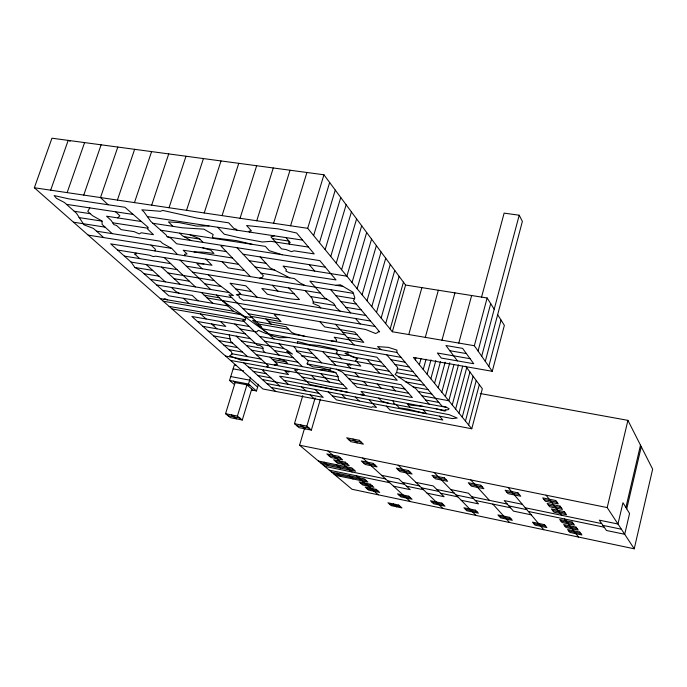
<?xml version="1.0" encoding="UTF-8"?>
<svg xmlns="http://www.w3.org/2000/svg" width="687" height="687" viewBox="0 0 687 687"><rect width="100%" height="100%" fill="white"/><g stroke="black" fill="none" stroke-linecap="round" stroke-linejoin="round"><path stroke-width="1.03" d="M436.185 408.851L444.755 411.058L445.76 410.646L445.099 409.864L448.242 409.701L449.109 408.722L446.009 407.065L441.947 406.103L396.888 352.431L396.923 350.121L388.395 347.364L377.541 346.609L381.199 349.674M285.328 363.526L287.372 363.011L284.006 360.323L278.381 358.666M305.2 290.627L311.984 298.158L313.281 301.842L313.032 303.422L319.051 306.016L320.769 307.922M289.133 371.238L288.995 372.002L285.002 371.238L288.497 374.535L248.488 367.107M304.401 428.765L299.575 445.219L352.027 489.273L634.23 548.801L652.65 469.152L627.918 420.358L480.256 393.539M625.891 507.487L640.49 445.176M626.724 508.852L641.28 446.722M634.23 548.801L607.196 507.581L627.918 420.358M465.64 366.171L482.343 388.739L471.763 428.765L413.376 357.438L492.27 371.306L504.361 325.372L497.654 314.698M485.288 361.345L522.378 221.394L519.209 215.211L504.121 213.133L481.45 297.505M468.628 424.944L479.311 384.643M488.809 366.369L501.038 320.082M458.95 413.119L469.942 371.993M478.058 351.023L490.698 303.645M462.231 417.121L473.111 376.27M481.707 356.227L519.209 215.211M465.451 421.062L476.237 380.486M452.252 404.926L462.643 366.283M455.627 409.057L466.731 367.648M492.27 371.306L474.348 345.724L487.135 297.978L405.57 285.036L323.938 174.781L51.946 138.199L34.35 187.757L262.984 389.005L471.763 428.765M458.779 343.071L471.643 295.522M445.339 396.485L453.987 364.514M458.487 364.9L448.826 400.744L421.973 395.781M438.212 387.777L445.159 362.247M441.801 392.165L449.779 362.762M154.961 250.953L155.425 249.269L150.977 245.087M427.074 374.175L430.998 359.902M430.852 378.777L435.833 360.563M441.973 340.211L454.923 292.868M434.562 383.312L440.453 361.714M423.244 369.486L426.069 359.224M415.386 359.885L415.953 357.85M425.296 337.369L438.34 290.24M419.345 364.728L421.062 358.52M408.765 334.543L421.887 287.63M390.156 329.056L403.441 282.159M474.348 345.724L392.354 331.752L405.57 285.036M385.682 323.594L399.13 276.337M376.51 312.387L390.268 264.375M381.139 318.038L394.742 270.412M366.995 300.76L381.087 251.974M371.796 306.625L385.725 258.235M362.101 294.783L376.373 245.602M352.045 282.503L366.669 232.507M302.761 395.618L294.465 423.681L299.051 427.658L311.366 430.096L320.408 399.138M357.12 288.703L371.564 239.11M361.688 225.765L346.875 276.183L283.07 266.049L286.513 269.879L285.792 271.022L289.373 272.765L336.037 279.935L319.816 260.613L167.534 236.869M311.366 430.096L306.866 426.129L315.118 397.971M341.602 269.733L356.605 218.904M330.748 256.474L346.136 204.769M336.226 263.173L351.418 211.905M325.157 249.647L340.752 197.495M319.455 242.674L335.256 190.076M392.354 331.752L307.699 228.316L323.938 174.781M313.633 235.572L329.657 182.502M233.494 381.191L235.134 382.59L225.551 413.72L230.514 417.662L242.288 420.015L251.743 388.979M251.373 389.976L256.457 390.955L258.501 384.222M290.575 225.774L306.909 172.489M242.288 420.015L237.393 416.073L246.942 384.832L253.323 390.353M256.457 390.955L248.496 384.033L250.575 377.232M234.456 384.6L229.561 380.443L234.336 364.986L236.302 365.347M273.589 223.258L290.017 170.221M256.758 220.759L273.271 167.971M240.055 218.277L256.663 165.739M222.056 215.606L238.758 163.326M204.219 212.961L221.016 160.938M186.546 210.342L203.429 158.577M169.028 207.74L185.997 156.232M151.664 205.164L168.719 153.905M134.454 202.613L151.595 151.604M117.4 200.08L134.626 149.319M117.803 147.061L100.5 197.573L108.125 204.752M83.745 195.091L101.118 144.811M67.137 192.626L84.587 142.587M50.675 190.179L68.193 140.388L70.117 141.17M330.653 368.189L329.983 370.053L320.176 367.554L312.971 366.91L306.943 363.724L308.334 361.207L303.998 356.879L302.082 356.45L300.52 353.814L296.69 351.529L295.779 348.695L293.401 346.325M89.817 207.886L87.773 211.39L92.427 215.624L102.054 221.042L102.123 224.443L112.256 233.657M117.717 217.908L119.847 215.787L115.605 211.794M274.268 235.83L270.918 236.843L281.498 248.866L286.05 249.57L291.58 251.657L293.993 250.798L314.199 253.915L296.655 233.022L278.553 228.917L246.573 225.516L251.433 230.909L249.012 231.193L249.716 232.112M163.875 299.231L164.949 298.69L167.473 299.85M259.772 278.141L262.417 277.333L263.353 275.676L236.963 247.689M223.67 245.62L220.991 246.092L250.403 276.612M336.132 285.311L340.288 284.762L353.049 292.293L354.835 298.003L353.496 300.734L379.628 331.864L378.211 331.623L377.893 332.508L375.54 333.487L365.604 329.468L242.829 308.463M266.925 319.962L269.819 319.635M318.914 369.675L327.871 369.795L335.806 372.56L338.004 376.45L338.665 380.143L347.227 388.842C324.307 386.772 302.426 379.267 279.609 376.236L288.471 384.437M288.832 337.566L279.686 337.712L273.143 336.123L269.055 334.08L222.176 300.511L224.005 301.499M208.985 225.946L196.671 226.092L179.075 222.588L168.47 221.91L172.935 226.358M279.274 314.698L274.319 314.758L281.035 321.576L250.927 316.372M248.359 360.263L241 360.186L229.664 355.772L232.12 354.191L231.493 351.907L191.888 316.484L249.347 326.557M194.069 251.923L203.249 252.138L213.966 253.417L210.729 250.128L202.845 247.904M203.979 263.98L196.911 263.619L202.184 268.772M331.177 340.907L336.596 341.224L336.475 339.739L334.157 337.214L363.835 342.392L354.775 332.096L324.659 326.918L319.79 321.628M423.02 406.386L411.341 405.236L407.254 403.982L410.294 407.348M34.35 187.757L307.699 228.316M66.527 204.357L132.926 214.421M147.353 216.603L302.623 240.124M272.447 238.587L288.935 241.094M74.23 211.252L90.332 213.717M141.488 221.54L106.571 216.199L111.242 220.518L113.862 224.606L116.618 225.499L121.084 229.621L134.231 231.674L139.255 233.898L141.299 232.773L153.493 234.679L147.568 229.003L148.169 227.388L124.897 207.268L68.717 198.844L54.118 195.555L56.489 198.363L64.432 202.493L76.489 213.271L83.986 224.812L93.449 228.445L103.66 237.573M152.9 223.292L182.33 227.792L203.876 229.157L213.15 234.499L212.369 237.144L212.961 237.762L236.465 240.63L252.481 244.383M308.463 247.088L270.91 241.343L262.357 241.996L239.471 237.779L224.245 234.207L217.702 227.26M78.988 217.581L102.054 221.145M112.694 222.786L147.86 228.221M160.732 230.214L265.354 246.375L269.244 250.695L282.228 254.748M184.305 236.68L199.883 239.102M73.475 222.202L105.085 227.131M96.506 231.175L160.311 241.214L162.501 243.31L171.776 248.462L177.564 254.568M226.298 251.597L176.602 243.773L170.823 238.131L166.735 236.465L166.374 235.203L150.797 221.429L144.038 211.965L141.823 209.81L160.535 211.287L162.682 210.402L197.092 218.097L228.719 222.837L233.855 228.402L236.337 229.269L236.972 230.179M243.146 254.25L325.329 267.174M88.151 235.117L171.587 248.359M232.489 258.029L183.171 250.197L187.036 253.967L184.434 254.353L184.88 255.744M249.209 260.682L266.067 263.353M238.569 264.332L110.693 243.868L131.054 262.073L134.901 267.492L140.844 270.833L168.753 295.796L227.792 305.895M255.16 266.994L274.826 270.137M117.597 250.042L149.689 255.22L153.235 256.577L155.777 256.208L212.025 265.285L205.808 259.093M244.538 270.532L228.213 267.896L222.124 261.704M261 273.186L294.337 278.57L300.245 283.096L305.234 285.534M343.139 286.445L309.854 281.069L324.547 297.754L333.616 303.345L336.321 307.853L340.202 311.177M124.39 256.114L170.694 263.645M186.375 266.195L353.384 293.366M131.054 262.073L177.031 269.613M192.609 272.172L320.468 293.134M335.866 295.659L354.483 298.708M134.901 267.492L152.712 270.429M167.929 272.945L214.31 280.605M294.13 293.796L261.816 288.454L267.372 294.225C278.072 296.655 288.497 299.352 299.446 299.558L288.72 287.93M310.481 296.501L326.9 299.214M340.907 301.524L356.295 304.066M144.047 273.701L159.049 276.191M174.155 278.707L189.389 281.241M204.743 283.8L221.36 286.565M235.804 288.969L251.528 291.589M313.272 301.859L334.887 305.457M345.862 307.287L361.13 309.828M150.384 279.36L229.424 292.61M239.024 294.225L365.879 315.488M156.61 284.933L231.717 297.608M370.542 321.044L247.088 300.202L243.464 300.262L239.265 297.583L239.205 296.054L236.294 294.689L240.776 293.924L230.016 283.207L245.852 285.818L257.101 297.248M204.245 295.23L219.325 297.78M162.733 290.412L192.231 295.419L198.054 300.803M207.139 297.952L375.128 326.505M160.294 298.613L233.314 311.185L239.523 313.925L245.414 317.746L245.336 320.151L242.76 320.245L279.188 355.162M248.247 313.761L278.458 318.957M163.266 301.232L240.519 314.577M342.641 332.216L357.068 334.706M449.839 350.722L466.379 353.582M244.297 316.346L252.327 317.738M268.523 321.55L344.968 334.801M255.435 320.777L252.593 320.288L274.044 338.957M169.139 306.402L245.353 319.653M256.208 321.533L286.11 326.729L291.7 332.414L294.663 333.77L304.779 336.278M347.279 337.36L361.602 339.85M470.08 358.7L437.379 353.015L441.269 358.056L473.721 363.732L462.609 348.378L445.94 345.509L457.43 360.881M172.042 308.961L244.091 321.516M258.819 324.084L288.617 329.279M262.915 328.936L396.888 352.431M197.435 321.447L225.774 326.445L220.407 321.482M240.089 328.97L256.749 331.907L258.346 330.292L265.886 333.521L401.019 357.352M202.905 326.334L245.276 333.856M259.609 336.398L376.871 357.188L397.215 380.306L307.364 363.947M390.929 359.687L405.09 362.195M208.281 331.151L250.386 338.657M264.615 341.199L344.78 355.497L349.408 355.076L357.652 358.872L355.48 360.357L360.83 366.154L331.606 360.89M381.07 361.963L352.225 356.819L344.917 353.23L348.704 352.998L347.82 352.036M395.034 364.453L409.091 366.961M213.58 335.891L230.085 338.846M241.369 340.872L283.791 348.481M296.44 350.748L312.585 353.642M327.141 356.252L385.201 366.66M397.369 368.842L413.024 371.65M218.801 340.554L232.558 343.036M246.41 345.527L262.958 348.515M274.405 350.576L288.557 353.127M301.49 355.462L317.154 358.279M375.6 368.816L389.271 371.281M396.502 372.586L416.897 376.261M223.936 345.149L237.608 347.622M251.365 350.121L293.237 357.704M307.398 360.271L393.273 375.832M398.417 376.759L420.702 380.804M228.994 349.674L242.58 352.148M256.251 354.638L297.857 362.212M405.673 381.852L424.454 385.27M272.395 359.378L286.213 361.903M232.008 353.771L261.06 359.086M274.748 361.594L335.934 372.792M344.599 374.372L401.096 384.711L412.38 397.533L357.008 387.253L342.478 372.174L336.347 369.22M413.102 386.91L428.147 389.666M225.568 356.072L338.064 376.759M348.798 378.735L404.918 389.048M418.306 391.513L431.78 393.995M230.48 360.4L338.957 380.443M352.938 383.028L408.671 393.325M302.014 377.043L343.122 384.677M425.588 399.98L438.873 402.445M253.185 371.306L266.35 373.762M446.567 407.365L361.018 391.418L364.548 395.077L360.581 394.252L362.04 394.965M233.151 368.842L243.653 370.8M257.814 375.445L270.901 377.902M284.075 380.366L445.76 410.646M262.374 379.525L449.118 414.656L457.156 418.031L452.432 418.598L332.362 395.918M230.763 376.57L249.682 380.143L257.625 387.099M266.874 383.552L319.094 393.411M271.305 387.511L323.208 397.361L314.921 389.409M229.561 380.443L248.496 384.033M235.134 382.59L250.102 385.433M294.465 423.681L306.866 426.129M296.767 425.674L309.124 428.121M225.551 413.72L237.393 416.073M228.041 415.704L239.849 418.048M348.79 439.74L361.336 442.23M299.575 445.219L607.196 507.581M328.927 455.721L340.632 458.109M363.251 462.72L375.162 465.151M398.168 469.839L410.276 472.304M433.695 477.079L446.009 479.595M469.831 484.447L482.368 487.006M506.602 491.944L519.363 494.546M544.035 499.569L557.02 502.223M335.634 461.527L347.218 463.897M548.406 505.134L561.245 507.762M348.275 392.389L309.708 384.419L294.568 369.907L297.651 370.147L297.316 369.262M318.382 461.011L351.744 467.873L355.557 471.23L322.392 464.386M320.391 462.703L353.659 469.556M381.637 475.318L398.709 478.839L410.216 489.659L393.496 486.181M415.918 482.386L433.282 485.958L444.077 496.71L427.082 493.172M450.784 489.565L468.44 493.206L478.496 503.863L461.217 500.273M522.309 504.301L504.198 500.574L513.49 511.145L531.206 514.829M552.666 510.553L565.358 513.172M324.711 466.336L385.553 478.908M402.505 482.411L419.602 485.949M436.846 489.505L454.227 493.103M471.763 496.727L507.272 504.06M525.246 507.779L601.666 523.58M387.64 480.814L404.531 484.309M421.569 487.839L438.744 491.394M456.065 494.983L473.523 498.599M508.895 505.924L526.809 509.634M602.928 525.392L621.383 529.213M329.296 470.174L389.701 482.712M406.541 486.198L423.51 489.719M440.625 493.266L457.877 496.847M475.275 500.454L510.518 507.762M528.363 511.463L604.182 527.195M331.555 472.081L364.256 478.873L367.897 482.076L335.393 475.301M333.478 473.695L366.085 480.479M560.893 521.012L573.293 523.588M360.958 483.425L372.088 485.752M564.851 526.053L577.123 528.612M366.935 488.594L377.953 490.904M399.233 495.379L410.422 497.732M432.046 502.266L443.424 504.653M465.391 509.273L476.95 511.695M499.277 516.384L511.016 518.857M533.713 523.623L545.65 526.13M568.724 530.974L580.858 533.524M389.606 504.224L400.349 506.508M425.339 413.48L407.546 409.048L399.302 407.889L396.39 404.737L393.9 403.595L393.608 401.715L392.672 400.701M388.816 403.312L381.654 401.156L378.777 398.099M189.732 234.688L199.453 238.672L203.146 242.417M349.4 364.093L351.229 364.969L347.124 364.531L350.464 368.077M179.041 293.177L176.018 291.623L171.398 287.432M211.553 323.938L214.146 325.329L212.824 325.097L216.929 328.824M289.777 277.831L270.283 267.93L260.141 256.921M190.952 240.519L182.338 235.718L179.762 233.151M231.459 414.896L236.397 418.838M324.058 462.179L328.043 465.554M337.128 473.231L340.924 476.452M289.596 244.203L288.609 242.614L290.24 242.605L285.929 237.599M336.424 464.721L340.331 468.087M349.245 475.756L352.972 478.959M327.957 450.973L352.053 471.986M356.441 475.808L378.228 494.795M300.657 424.901L305.2 428.877M393.333 503.923L396.597 506.791M243.722 362.848L275.676 391.427M275.023 365.166L274.207 364.428L277.703 364.368L270.025 357.146M139.701 258.604L134.618 253.984L136.009 254.207L135.949 253.005M146.262 264.572L165.275 281.859M183.352 298.295L189.174 303.585M200.544 313.925L206.091 318.974M247.475 356.596L230.609 341.267L229.226 334.887M279.798 385.991L262.778 370.516L263.662 370.559L263.533 369.898M362.745 458.031L410.294 501.562M161.582 267.08L180.286 284.375M236.251 336.141L268.643 366.094L266.771 366.3L267.544 367.244M352.972 439.036L357.12 442.917M164.236 257.573L195.409 286.908M201.325 292.482L212.867 303.345M234.825 324.006L257.462 345.321L259.832 345.329L262.872 347.373L263.13 350.653L265.225 352.629M301.653 386.918L305.913 390.92M310.112 394.87L314.242 398.769M180.037 260.124L210.651 289.467M216.457 295.032L233.314 311.185M398.151 465.202L442.875 508.432M208.298 274.74L217.272 283.508L233.408 295.599L228.874 294.835L261.412 326.617L261.902 328.085M278.956 343.758L284.057 348.738L286.573 349.735L292.456 354.131L286.642 351.255L302.4 366.652M311.28 375.325L315.625 379.567M328.274 391.925L336.398 399.86L371.727 407.374L372.371 406.687L376.485 407.468L368.867 399.559M265.921 318.966L271.099 324.127M320.752 373.573L329.322 382.109M341.714 394.45L345.724 398.443M307.948 348.927L321.653 362.856M355.248 396.992L359.172 400.985M434.167 472.501L475.962 515.413M322.598 351.538L336.003 365.458M272.37 285.251L277.909 291.116M341.8 358.88L336.209 352.955L337.257 351.976L336.467 349.339L319.309 345.492L309.073 344.608L297.377 341.473L297.591 343.131M354.698 372.569L358.872 376.983M362.976 381.337L365.398 383.2L367.013 385.622M386.334 406.111L390.027 410.036L442.849 420.049L439.5 416.159M377.24 383.964L381.191 388.241M470.818 479.938L489.436 500.376M492.828 504.095L509.591 522.506M335.539 324.324L354.08 344.926M367.202 359.49L379.696 373.367M391.616 386.609L395.463 390.886M423.149 409.77L426.636 413.729M309.184 264.641L314.723 271.073M330.722 289.682L350.731 312.946M355.514 318.502L360.211 323.963M386.764 354.835L397.644 367.493L396.639 372.388L395.128 374.458L415.927 388.756L429.143 404.119M508.131 487.504L543.761 529.72M546.113 495.198L561.674 515.31M564.499 518.96L578.497 537.045M487.135 297.978L494.202 309.219M629.567 513.49L624.715 534.288L606.466 530.493L599.304 520.162L617.965 524.009L622.972 502.721L629.567 513.49M359.267 440.29L346.686 437.791L350.877 441.672L363.38 444.163L359.267 440.29M338.622 456.34L326.883 453.952L330.954 457.482L342.624 459.861L338.622 456.34M373.256 463.39L361.319 460.96L365.175 464.464L377.043 466.885L373.256 463.39M408.499 470.561L396.347 468.087L399.98 471.574L412.054 474.039L408.499 470.561M444.343 477.86L431.986 475.344L435.386 478.805L447.666 481.312L444.343 477.86M480.823 485.28L468.242 482.721L471.411 486.156L483.906 488.706L480.823 485.28M517.946 492.837L505.143 490.235L508.062 493.644L520.772 496.237L517.946 492.837M555.731 500.531L542.704 497.877L545.358 501.252L558.299 503.897L555.731 500.531M345.26 462.179L333.642 459.801L337.618 463.244L349.168 465.614L345.26 462.179M559.991 506.113L547.11 503.477L549.694 506.774L562.49 509.402L559.991 506.113M564.139 511.566L551.403 508.947L553.928 512.159L566.577 514.769L564.139 511.566M572.134 522.06L559.682 519.475L562.086 522.532L574.452 525.108L572.134 522.06M370.302 484.18L359.138 481.853L362.762 484.988L373.857 487.315L370.302 484.18M575.981 527.118L563.675 524.55L566.019 527.539L578.248 530.098L575.981 527.118M376.201 489.376L365.158 487.057L368.704 490.123L379.688 492.433L376.201 489.376M408.774 496.203L397.55 493.85L400.907 496.89L412.063 499.243L408.774 496.203M441.87 503.142L430.466 500.754L433.617 503.777L444.961 506.156L441.87 503.142M475.507 510.201L463.914 507.77L466.859 510.767L478.384 513.189L475.507 510.201M509.685 517.371L497.903 514.898L500.643 517.869L512.347 520.334L509.685 517.371M544.422 524.653L532.451 522.146L534.967 525.091L546.869 527.59L544.422 524.653M579.742 532.064L567.574 529.505L569.866 532.425L581.958 534.967L579.742 532.064M398.735 505.074L387.957 502.781L391.247 505.658L401.964 507.933L398.735 505.074"/></g></svg>
